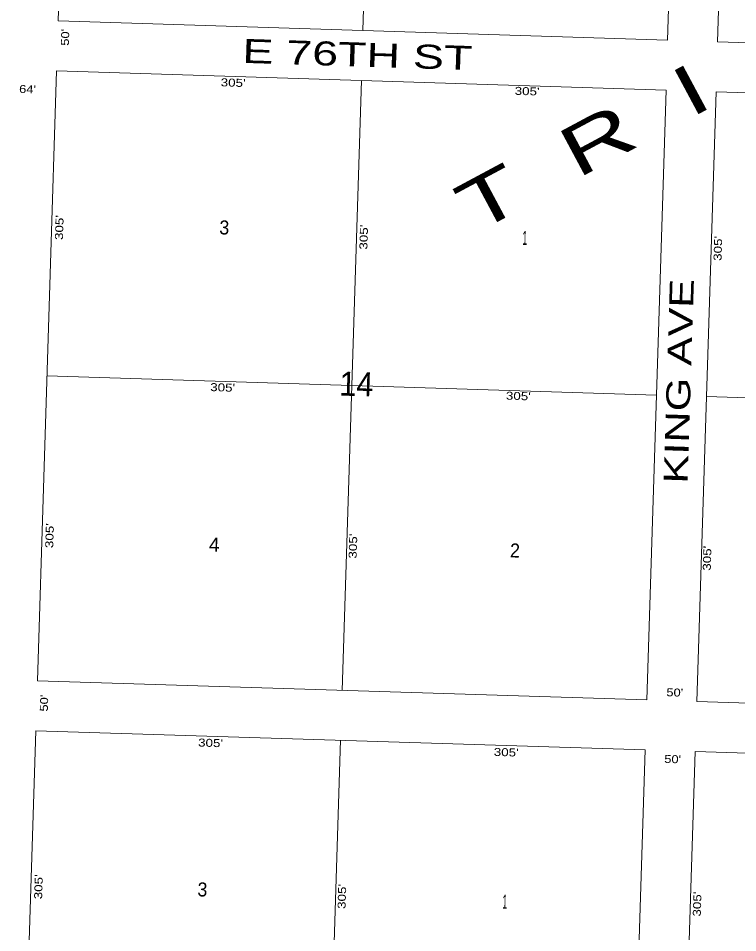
# Model space of a CAD drawing. Extents: x 952049 to 957491, y 7251833 to 7257289.
# Drawn here: x 954730 to 955450, y 7253019 to 7253933 of the extents above; entities that cross this region are included whole.
import ezdxf
from ezdxf.enums import TextEntityAlignment as Align

# ---------------------------------------------------------------- set-up
doc = ezdxf.new("R2010")
doc.units = 0
doc.header["$LTSCALE"] = 3.2
for name, color, linetype in [('10', 7, 'Continuous'), ('11', 7, 'Continuous'), ('15', 7, 'Continuous'), ('19', 7, 'Continuous')]:
    doc.layers.add(name, color=color, linetype=linetype)
doc.layers.add('6', color=7, linetype='Continuous', lineweight=13)
doc.layers.add('7', color=7, linetype='Continuous', lineweight=13)

msp = doc.modelspace()

# ---------------------------------------------------------------- linework, layer by layer
at = {"layer": '6'}
for points in [[(955380.017, 7253911.15), (955399.311, 7254520.845), (954789.616, 7254540.139), (954770.322, 7253930.445)], [(956039.686, 7253890.274), (955429.992, 7253909.569), (955449.286, 7254519.263), (956058.981, 7254499.969)], [(955359.14, 7253251.48), (955378.435, 7253861.175), (954768.74, 7253880.47), (954749.446, 7253270.775)], [(955338.264, 7252591.811), (955357.559, 7253201.505), (954747.864, 7253220.8), (954728.569, 7252611.105)], [(955997.934, 7252570.934), (955388.239, 7252590.229), (955407.534, 7253199.924), (956017.229, 7253180.629)]]:
    msp.add_lwpolyline(points, close=True, dxfattribs=at)
msp.add_lwpolyline([(956028.457, 7253535.451), (956018.81, 7253230.604), (955409.115, 7253249.899), (955428.41, 7253859.594), (956023.112, 7253840.773)], dxfattribs=at)
at = {"layer": '7'}
for p, q in [((955094.464, 7254530.492), (955075.169, 7253920.797)), ((955073.588, 7253870.822), (955054.293, 7253261.128)), ((954759.093, 7253575.622), (955368.788, 7253556.328)), ((955418.763, 7253554.746), (956028.457, 7253535.451)), ((955052.711, 7253211.153), (955033.417, 7252601.458))]:
    msp.add_line(p, q, dxfattribs=at)

# ---------------------------------------------------------------- texts
at = {"layer": '10'}
for s, height, width, p in [('3', 14, 0.95, (954936.283, 7253716.885)), ('1', 14, 0.45, (955236.938, 7253706.464)), ('14', 24, 0.95, (955068.256, 7253555.354)), ('2', 14, 0.95, (955227.049, 7253393.945)), ('3', 14, 0.95, (954914.38, 7253055.056)), ('1', 14, 0.45, (955216.894, 7253042.778))]:
    msp.add_text(s, height=height, rotation=358.187, dxfattribs=dict(at, width=width)).set_placement(p, align=Align.CENTER)
msp.add_text('4', height=14, rotation=358.187, dxfattribs=at).set_placement((954926.25, 7253399.873), align=Align.CENTER)
at = {"layer": '11'}
for s, rotation, width, p in [("50'", 88.187, 1.2, (954781.192, 7253913.897)), ("305'", 358.187, 1.25, (954945.202, 7253864.671)), ("64'", 358.187, 1.2, (954739.494, 7253858.191)), ("305'", 358.187, 1.25, (955239.301, 7253856.168)), ("305'", 88.187, 1.25, (954775.41, 7253723.696)), ("305'", 88.187, 1.25, (955079.924, 7253714.059)), ("305'", 88.187, 1.25, (955434.233, 7253702.847)), ("305'", 358.187, 1.25, (954934.7, 7253559.964)), ("305'", 358.187, 1.25, (955230.514, 7253551.407)), ("305'", 88.187, 1.25, (954765.662, 7253415.668)), ("305'", 88.187, 1.25, (955069.19, 7253405.163)), ("305'", 88.187, 1.25, (955423.47, 7253393.053)), ("50'", 358.187, 1.2, (955387.024, 7253255.014)), ("50'", 88.187, 1.2, (954760.125, 7253248.206)), ("305'", 358.187, 1.25, (954922.596, 7253204.603)), ("305'", 358.187, 1.25, (955218.385, 7253195.243)), ("50'", 358.187, 1.2, (955384.915, 7253188.367)), ("305'", 88.187, 1.25, (954754.55, 7253064.537)), ("305'", 88.187, 1.25, (955058.106, 7253054.931)), ("305'", 88.187, 1.25, (955413.486, 7253047.28))]:
    msp.add_text(s, height=8, rotation=rotation, dxfattribs=dict(at, width=width)).set_placement(p, align=Align.CENTER)
at = {"layer": '15', "width": 1.5}
msp.add_text('T  R  I  G  G', height=50, rotation=28.187, dxfattribs=at).set_placement((955424.779, 7253844.641), align=Align.CENTER)
at = {"layer": '19'}
for s, rotation, width, p in [('E 76TH ST', 358.187, 1.45, (955069.306, 7253884.879)), ('KING AVE', 88.187, 1.35, (955403.101, 7253569.807))]:
    msp.add_text(s, height=24, rotation=rotation, dxfattribs=dict(at, width=width)).set_placement(p, align=Align.CENTER)

doc.saveas('drawing.dxf')
